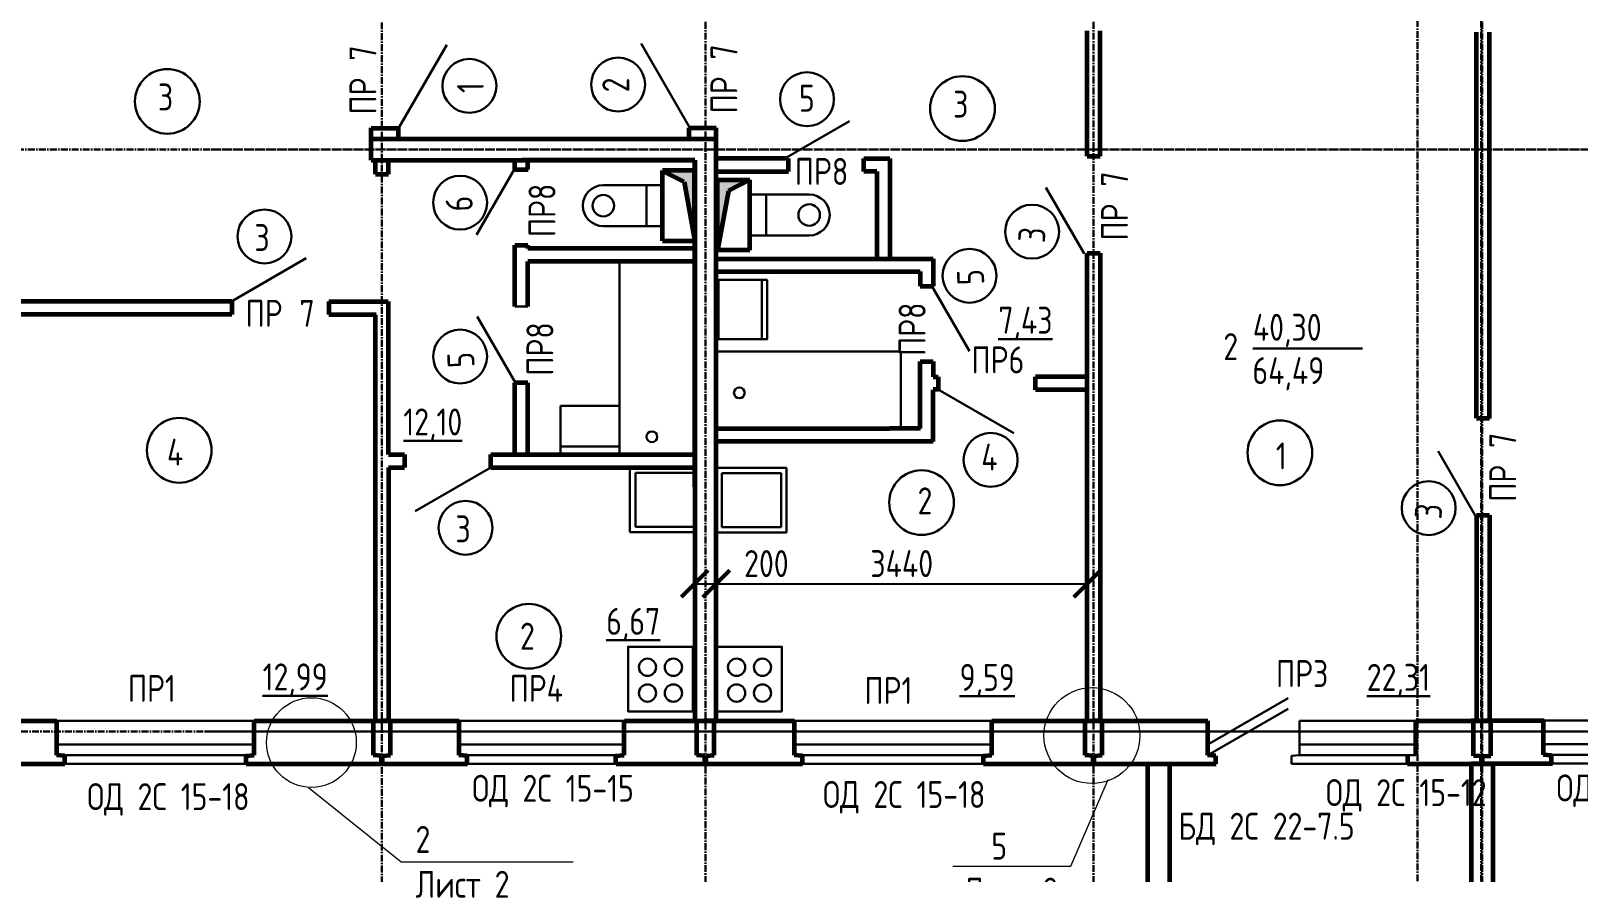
# Model space of a CAD drawing. Header units: millimetres. Extents: x 83035 to 329678, y -103769 to 22061.
# Drawn here: x 173369 to 187717, y -25046 to -17242 of the extents above; entities that cross this region are included whole.
import ezdxf

# ---------------------------------------------------------------- set-up
doc = ezdxf.new("R2010")
doc.units = ezdxf.units.MM
doc.header["$LTSCALE"] = 10
doc.linetypes.add('CENTER', pattern=[50.8, 31.75, -6.35, 6.35, -6.35])
for name, color, linetype, lineweight in [('Осевой', 4, 'CENTER', 30), ('Основной', 5, 'Continuous', 60), ('Размерный', 3, 'Continuous', 30), ('Разрезка', 17, 'Continuous', 60), ('Символ разрез', 3, 'Continuous', 20), ('Текст', 244, 'Continuous', 30)]:
    doc.layers.add(name, color=color, linetype=linetype, lineweight=lineweight)
doc.styles.add('1.10', font='', dxfattribs={"height": 25})
doc.styles.add('2.5', font='', dxfattribs={"height": 250})
doc.styles.get('1.10').set_extended_font_data('GOST type A')
doc.styles.get('2.5').set_extended_font_data('GOST type A')
doc.dimstyles.new('Размеры', dxfattribs={"dimtxt": 250, "dimasz": 250, "dimexe": 125, "dimexo": 62.5, "dimgap": 62.5, "dimtad": 1, "dimtxsty": '2.5', "dimblk": 'ARCHTICK', "dimcen": 250, "dimadec": 0, "dimazin": 0, "dimtfac": 1, "dimtmove": 1, "dimatfit": 3, "dimfxl": 1.25, "dimarcsym": 0})

# ---------------------------------------------------------------- blocks, each defined once
blk = doc.blocks.new('_ArchTick')
at = {"color": 0, "linetype": 'ByBlock', "const_width": 0.15}
blk.add_lwpolyline([(-0.5, -0.5), (0.5, 0.5)], dxfattribs=at)
blk = doc.blocks.new('*D586')
at = {"layer": 'Размерный', "color": 0, "linetype": 'ByBlock', "lineweight": -2, "ltscale": 500}
for p, q in [((179725, -22371), (179725, -22496)), ((179725, -22371), (183165, -22371)), ((183165, -22371), (183165, -22246))]:
    blk.add_line(p, q, dxfattribs=at)
at = {"layer": 'Размерный', "color": 0, "lineweight": -2, "ltscale": 500, "xscale": 250, "yscale": 250, "zscale": 250, "rotation": 180}
blk.add_blockref('_ArchTick', (179725, -22371), dxfattribs=at)
at = {"layer": 'Размерный', "color": 0, "lineweight": -2, "ltscale": 500, "xscale": 250, "yscale": 250, "zscale": 250}
blk.add_blockref('_ArchTick', (183165, -22371), dxfattribs=at)
at = {"layer": 'Размерный', "color": 0, "ltscale": 500, "insert": (181445, -22184), "char_height": 250, "attachment_point": 5, "style": '2.5'}
blk.add_mtext('3440', dxfattribs=at)
blk = doc.blocks.new('*D587')
at = {"layer": 'Размерный', "color": 0, "linetype": 'ByBlock', "lineweight": -2, "ltscale": 500}
for p, q in [((179525, -22371), (179525, -22246)), ((179525, -22371), (179725, -22371)), ((179725, -22371), (179725, -22246))]:
    blk.add_line(p, q, dxfattribs=at)
at = {"layer": 'Размерный', "color": 0, "lineweight": -2, "ltscale": 500, "xscale": 250, "yscale": 250, "zscale": 250, "rotation": 180}
blk.add_blockref('_ArchTick', (179525, -22371), dxfattribs=at)
at = {"layer": 'Размерный', "color": 0, "lineweight": -2, "ltscale": 500, "xscale": 250, "yscale": 250, "zscale": 250}
blk.add_blockref('_ArchTick', (179725, -22371), dxfattribs=at)
at = {"layer": 'Размерный', "color": 0, "ltscale": 500, "insert": (180190, -22184), "char_height": 250, "attachment_point": 5, "style": '2.5'}
blk.add_mtext('200', dxfattribs=at)
blk = doc.blocks.new('*D588')
at = {"layer": 'Размерный', "color": 0, "linetype": 'ByBlock', "lineweight": -2, "ltscale": 500}
for p, q in [((170125, -17042), (169925, -17042)), ((170050, -17042), (170050, -17242)), ((170050, -17242), (169925, -17242))]:
    blk.add_line(p, q, dxfattribs=at)
at = {"layer": 'Размерный', "color": 0, "lineweight": -2, "ltscale": 500, "xscale": 250, "yscale": 250, "zscale": 250}
for p, rotation in [((170050, -17042), 90), ((170050, -17242), 270)]:
    blk.add_blockref('_ArchTick', p, dxfattribs=dict(at, rotation=rotation))
at = {"layer": 'Размерный', "color": 0, "ltscale": 500, "insert": (169862, -16481), "char_height": 250, "attachment_point": 5, "rotation": 90, "style": '2.5'}
blk.add_mtext('200', dxfattribs=at)
blk = doc.blocks.new('*D589')
at = {"layer": 'Размерный', "color": 0, "linetype": 'ByBlock', "lineweight": -2, "ltscale": 500}
for p, q in [((170125, -17242), (169925, -17242)), ((170050, -17242), (170050, -23642)), ((170050, -23642), (169925, -23642))]:
    blk.add_line(p, q, dxfattribs=at)
at = {"layer": 'Размерный', "color": 0, "lineweight": -2, "ltscale": 500, "xscale": 250, "yscale": 250, "zscale": 250}
for p, rotation in [((170050, -17242), 90), ((170050, -23642), 270)]:
    blk.add_blockref('_ArchTick', p, dxfattribs=dict(at, rotation=rotation))
at = {"layer": 'Размерный', "color": 0, "ltscale": 500, "insert": (169862, -20442), "char_height": 250, "attachment_point": 5, "rotation": 90, "style": '2.5'}
blk.add_mtext('6400', dxfattribs=at)
blk = doc.blocks.new('36')
at = {"layer": 'Основной', "color": 0, "lineweight": 30, "ltscale": 0.5}
blk.add_lwpolyline([(-184385, -26135), (-184985, -26135), (-184985, -25535), (-184385, -25535)], close=True, dxfattribs=at)
for centre in [(-184805, -25725), (-184565, -25725), (-184805, -25965), (-184565, -25965)]:
    blk.add_circle(centre, 80, dxfattribs=at)
blk = doc.blocks.new('11')
at = {"layer": 'Основной', "color": 0, "lineweight": 30, "ltscale": 0.5}
blk.add_line((-188675, -17377), (-188125, -17377), dxfattribs=at)
blk.add_lwpolyline([(-188675, -17777), (-188125, -17777), (-188125, -17327), (-188675, -17327)], close=True, dxfattribs=at)
blk = doc.blocks.new('8')
at = {"layer": 'Основной'}
h = blk.add_hatch(color=0, dxfattribs=at)
h.set_gradient(color1=(0, 1, 5), color2=(0, 0, 0), one_color=1)
h.paths.add_polyline_path([(-187425, -16522), (-187725, -16522), (-187525, -16622), (-187425, -17172), (-187425, -17037), (-187425, -17037), (-187425, -16657), (-187425, -16657)])
at = {"layer": 'Основной', "color": 0}
for p, q in [((-187725, -17172), (-187725, -16522)), ((-187725, -16522), (-187525, -16622)), ((-187425, -16522), (-187725, -16522)), ((-187525, -16622), (-187425, -17172)), ((-187425, -17172), (-187425, -16522)), ((-187725, -17172), (-187425, -17172))]:
    blk.add_line(p, q, dxfattribs=at)
at = {"layer": 'Основной', "color": 0, "lineweight": 30, "ltscale": 0.5}
for p, q in [((-187725, -16657), (-188275, -16657)), ((-187875, -17037), (-187875, -16657)), ((-187725, -16657), (-187725, -17037)), ((-188275, -17037), (-187725, -17037))]:
    blk.add_line(p, q, dxfattribs=at)
blk.add_circle((-188275, -16847), 100, dxfattribs=at)
blk.add_arc((-188275, -16847), 190, 90, 270, dxfattribs=at)
blk = doc.blocks.new('41')
at = {"layer": 'Разрезка', "color": 0}
for p, q in [((-177165, -27055), (-177165, -26735)), ((-177005, -27055), (-177005, -26735)), ((-177090, -27060), (-177165, -27055)), ((-177090, -27135), (-177090, -27060)), ((-177080, -27060), (-177005, -27055)), ((-177080, -27135), (-177080, -27060))]:
    blk.add_line(p, q, dxfattribs=at)
blk = doc.blocks.new('47')
at = {"layer": 'Основной'}
h = blk.add_hatch(color=0, dxfattribs=at)
h.set_gradient(color1=(0, 1, 5), color2=(0, 0, 0), one_color=1)
h.paths.add_polyline_path([(-184433, -21679), (-184733, -21679), (-184533, -21779), (-184433, -22329), (-184433, -22194), (-184433, -22194), (-184433, -21814), (-184433, -21814)])
at = {"layer": 'Основной', "color": 0}
for p, q in [((-184435, -21677), (-184735, -21677)), ((-184735, -21680), (-184535, -21780)), ((-184733, -22329), (-184733, -21679)), ((-184534, -21782), (-184434, -22332)), ((-184438, -22325), (-184438, -21675)), ((-184733, -22329), (-184433, -22329))]:
    blk.add_line(p, q, dxfattribs=at)
at = {"layer": 'Основной', "color": 0, "lineweight": 30, "ltscale": 0.5}
for p, q in [((-184733, -21814), (-185283, -21814)), ((-184883, -22194), (-184883, -21814)), ((-185283, -22194), (-184733, -22194))]:
    blk.add_line(p, q, dxfattribs=at)
blk.add_circle((-185283, -22004), 100, dxfattribs=at)
blk.add_arc((-185283, -22004), 190, 90, 270, dxfattribs=at)
blk = doc.blocks.new('55')
at = {"layer": 'Текст', "color": 0, "style": '2.5'}
for s, p in [('ПР', (-180064, -17142)), ('7', (-179564, -17142))]:
    blk.add_text(s, height=250, dxfattribs=at).set_placement(p)
blk = doc.blocks.new('56')
at = {"layer": 'Основной', "color": 0, "lineweight": 30}
for p, q in [((-184985, -24985), (-184985, -24385)), ((-184385, -24435), (-184935, -24435)), ((-184935, -24435), (-184935, -24935)), ((-184935, -24935), (-184385, -24935)), ((-184985, -24985), (-184385, -24985))]:
    blk.add_line(p, q, dxfattribs=at)
blk = doc.blocks.new('57')
at = {"layer": 'Основной', "color": 0, "lineweight": 30}
for p, q in [((-184171, -24985), (-184171, -24385)), ((-183521, -24985), (-183521, -24385)), ((-183571, -24435), (-184121, -24435)), ((-184121, -24435), (-184121, -24935)), ((-183570, -24435), (-183570, -24935)), ((-184121, -24935), (-183571, -24935)), ((-184171, -24985), (-183521, -24985))]:
    blk.add_line(p, q, dxfattribs=at)
at = {"layer": 'Размерный', "color": 0, "ltscale": 500}
blk.add_line((-184171, -24385), (-183521, -24385), dxfattribs=at)
blk = doc.blocks.new('58')
at = {"layer": 'Размерный', "color": 0, "ltscale": 0.5}
blk.add_circle((-181488, -19321), 300, dxfattribs=at)
at = {"layer": 'Размерный', "color": 0, "ltscale": 500, "insert": (-181575, -19155), "char_height": 250, "width": 1306.21, "attachment_point": 1, "style": '1.10'}
blk.add_mtext('3', dxfattribs=at)
blk = doc.blocks.new('288')
at = {"layer": 'Основной', "color": 0, "lineweight": 30}
for p, q in [((-174411, -25739), (-172881, -25739)), ((-174411, -25959), (-172881, -25959)), ((-174411, -26059), (-172881, -26059)), ((-174336, -26139), (-172956, -26139))]:
    blk.add_line(p, q, dxfattribs=at)
at = {"layer": 'Разрезка', "color": 0}
for p, q in [((-174411, -26059), (-174411, -25739)), ((-172881, -26059), (-172881, -25739)), ((-174336, -26064), (-174411, -26059)), ((-174336, -26139), (-174336, -26064)), ((-172956, -26064), (-172881, -26059)), ((-172956, -26139), (-172956, -26064))]:
    blk.add_line(p, q, dxfattribs=at)
at = {"layer": 'Текст', "color": 0, "insert": (-174290, -26241), "char_height": 250, "width": 1690.16, "attachment_point": 1, "style": '2.5'}
blk.add_mtext('{\\fGOST type A|b0|i0|c204|p34;ОД} 2{\\fGOST type A|b0|i0|c204|p34;С} 15-15', dxfattribs=at)

msp = doc.modelspace()

# ---------------------------------------------------------------- linework, layer by layer
at = {"layer": 'Осевой', "color": 0, "ltscale": 0.2}
for p, q in [((186820.183, -28284.321), (186820.183, -9540.958)), ((176624.977, -27996.057), (176624.977, -10754.379)), ((179624.977, -28296.098), (179624.977, -10736.075)), ((183224.977, -28296.059), (183224.977, -10722.591)), ((186227.879, -27975.346), (186227.879, -10683.982)), ((186828.481, -28296.098), (186828.481, -10736.075)), ((165924.977, -18341.945), (204666.347, -18341.945)), ((210765.828, -18341.273), (175010.677, -18341.273)), ((165861.407, -23741.945), (204683.46, -23741.945)), ((210844.919, -23741.273), (174993.564, -23741.273))]:
    msp.add_line(p, q, dxfattribs=at)
at = {"layer": 'Основной', "color": 0, "lineweight": 30}
for p, q in [((179029.841, -17360.456), (179479.841, -18139.879)), ((177226.366, -17371.659), (176776.366, -18151.082)), ((185027.76, -23432.079), (184282.978, -23862.079)), ((173609.977, -23641.945), (175439.977, -23641.945)), ((177339.561, -23641.945), (178869.561, -23641.945)), ((180449.977, -23641.945), (182279.977, -23641.945)), ((185027.76, -23532.079), (184282.978, -23962.079)), ((185133.481, -23641.945), (186213.481, -23641.945)), ((173609.977, -23861.945), (175439.977, -23861.945)), ((177339.561, -23861.945), (178869.561, -23861.945)), ((180449.977, -23861.945), (182279.977, -23861.945)), ((185133.481, -23861.945), (186213.481, -23861.945)), ((173609.977, -23961.945), (175439.977, -23961.945)), ((173684.977, -24041.945), (175364.977, -24041.945)), ((177339.561, -23961.945), (178869.561, -23961.945)), ((177414.561, -24041.945), (178794.561, -24041.945)), ((180449.977, -23961.945), (182279.977, -23961.945)), ((180524.977, -24041.945), (182204.977, -24041.945)), ((186138.481, -24041.945), (185058.481, -24041.945)), ((185133.481, -23961.945), (186213.481, -23961.945))]:
    msp.add_line(p, q, dxfattribs=at)
at = {"layer": 'Основной', "color": 0, "ltscale": 500}
for p, q in [((183164.977, -18403.525), (183164.977, -17242.911)), ((183284.977, -18403.525), (183284.977, -17242.911)), ((186775.177, -20834.774), (186775.177, -17254.854)), ((186895.177, -20836.547), (186895.177, -17254.854)), ((179474.977, -18241.945), (179724.977, -18241.945)), ((177856.969, -18528.081), (177856.969, -18441.375)), ((177976.969, -18528.081), (177976.969, -18441.375)), ((180394.902, -18427.068), (179740.316, -18427.068)), ((180394.902, -18547.068), (180394.902, -18427.068)), ((181094.902, -18427.068), (181335.719, -18427.068)), ((181094.902, -18547.068), (181094.902, -18427.068)), ((181335.719, -18427.068), (181335.115, -18547.068)), ((179744.269, -18547.068), (180394.902, -18547.068)), ((181215.115, -18547.068), (181094.902, -18547.068)), ((181215.115, -18547.068), (181215.115, -19355.414)), ((181335.115, -18547.068), (181335.115, -19357.797)), ((179737.735, -19355.24), (181737.063, -19355.227)), ((181737.063, -19355.227), (181736.83, -19609.698)), ((179737.735, -19475.24), (181616.591, -19475.24)), ((181616.591, -19475.24), (181616.514, -19609.698)), ((181616.514, -19609.698), (181736.83, -19609.698)), ((175233.235, -19752.542), (173086.848, -19752.542)), ((175233.235, -19752.542), (175233.235, -19872.589)), ((176133.235, -19752.542), (176681.193, -19751.865)), ((176133.235, -19752.542), (176133.235, -19872.589)), ((175233.235, -19872.589), (173086.848, -19872.589)), ((176133.235, -19871.865), (176570.772, -19871.865)), ((181616.514, -20309.698), (181736.83, -20309.698)), ((181736.83, -20309.698), (181736.83, -20452.533)), ((181783.99, -20453.078), (181735.402, -20453.078)), ((181785.203, -20570.149), (181736.671, -20570.149)), ((186775.177, -20834.774), (186895.109, -20834.774)), ((186775.177, -21734.774), (186895.109, -21734.774)), ((186775.177, -21734.774), (186775.177, -23640.118)), ((186895.177, -21734.774), (186895.177, -23640.118))]:
    msp.add_line(p, q, dxfattribs=at)
at = {"layer": 'Основной', "color": 0}
for p, q in [((176524.977, -18442.441), (176524.977, -18141.616)), ((176524.977, -18143.544), (176774.977, -18143.544)), ((176774.977, -18139.689), (176774.977, -18241.945)), ((179474.977, -18241.945), (179474.977, -18142.777)), ((179474.977, -18142.777), (179724.977, -18142.777)), ((179724.977, -23641.945), (179724.977, -18141.945)), ((176524.977, -18241.945), (177024.977, -18241.945)), ((176959.628, -18241.945), (179474.977, -18241.945)), ((176524.977, -18441.945), (177024.977, -18441.945)), ((176564.977, -18571.132), (176564.977, -18441.945)), ((176684.977, -18571.132), (176684.977, -18441.945)), ((176995.603, -18441.945), (179524.977, -18441.945)), ((179524.977, -18441.945), (177924.977, -18441.945)), ((179524.977, -21171.945), (179524.977, -18441.945)), ((179524.977, -18441.945), (179524.977, -23641.945)), ((183164.977, -18403.525), (183284.977, -18403.525)), ((176564.977, -18571.132), (176684.977, -18571.132)), ((177856.969, -18528.081), (177979.196, -18528.081)), ((177856.468, -19230.924), (177976.677, -19230.924)), ((177857.945, -19797.433), (177857.945, -19231.117)), ((177976.677, -19260.999), (177976.677, -19230.924)), ((179524.335, -19260.924), (177977.945, -19260.924)), ((183164.977, -23641.945), (183164.977, -19303.525)), ((183164.977, -19303.525), (183284.977, -19303.525)), ((183284.977, -19304.467), (183284.977, -23641.945)), ((179525.701, -19380.924), (177977.945, -19380.924)), ((177977.945, -19797.433), (177977.945, -19380.968)), ((176684.977, -21171.945), (176684.977, -19753.157)), ((176564.977, -23641.945), (176564.977, -19875.081)), ((177857.945, -21171.595), (177857.945, -20507.433)), ((177977.945, -20507.433), (177858.942, -20507.433)), ((177977.945, -21171.595), (177977.945, -20507.433)), ((183165.213, -20452.827), (182685.419, -20452.827)), ((183164.37, -20572.827), (182685.419, -20572.827)), ((179732.108, -20930.889), (181332.108, -20930.889)), ((181618.102, -20930.889), (181332.108, -20930.889)), ((181737.154, -21050.889), (179732.108, -21050.889)), ((176684.977, -21171.945), (176834.977, -21171.945)), ((176834.977, -21171.945), (176834.977, -21291.945)), ((177634.977, -21171.945), (179525.641, -21171.945)), ((179524.977, -21471.945), (179524.977, -21171.945)), ((176684.977, -21291.945), (176834.977, -21291.945)), ((176684.977, -21291.945), (176684.977, -23641.945)), ((177634.977, -21291.945), (179524.977, -21291.945)), ((172410.145, -23641.945), (173609.977, -23641.945)), ((175439.977, -23641.945), (177341.102, -23641.945)), ((178874.331, -23641.945), (180449.977, -23641.945)), ((182279.977, -23641.945), (184282.898, -23641.945)), ((186213.106, -23641.945), (186924.977, -23641.945)), ((186724.977, -23641.945), (186724.977, -23641.945)), ((187404.047, -23641.945), (186724.977, -23641.945)), ((186724.977, -23641.945), (186724.977, -23641.945)), ((186924.977, -23641.945), (186924.977, -23641.945)), ((186924.977, -23641.945), (186924.977, -23641.945)), ((172335.145, -24041.945), (173684.977, -24041.945)), ((175364.977, -24041.945), (177418.267, -24041.945)), ((178797.167, -24041.945), (180524.977, -24041.945)), ((182204.977, -24041.945), (184361.691, -24041.945)), ((183728.481, -25241.945), (183728.481, -24041.945)), ((183928.481, -24041.945), (183928.481, -25241.945)), ((186136.914, -24041.945), (186924.977, -24041.945)), ((187479.641, -24041.945), (186724.977, -24041.945)), ((186728.481, -25241.945), (186728.481, -24041.945)), ((186928.481, -24041.945), (186928.481, -25241.945))]:
    msp.add_line(p, q, dxfattribs=at)
at = {"layer": 'Основной', "color": 0, "lineweight": 30, "ltscale": 0.5}
for p, q in [((180959.322, -18079.382), (180375.217, -18415.465)), ((177856.969, -18518.081), (177502.004, -19132.9)), ((183135.972, -19308.655), (182781.006, -18693.836)), ((175923.255, -19350.616), (175221.774, -19755.616)), ((178829.042, -19380.909), (178829.042, -21147.814)), ((179529.042, -21167.351), (179529.042, -19417.814)), ((182073.983, -20213.256), (181719.017, -19598.437)), ((177862.329, -20507.433), (177507.363, -19892.614)), ((181782.654, -20570.272), (182484.135, -20975.272)), ((178279.042, -21097.814), (178829.042, -21097.814)), ((186773.65, -21754.431), (186418.684, -21139.612)), ((177634.977, -21291.945), (176933.497, -21696.945))]:
    msp.add_line(p, q, dxfattribs=at)
at = {"layer": 'Основной', "color": 0, "ltscale": 0.5}
for p, q in [((181617.063, -20931.287), (181616.81, -20309.698)), ((181785.419, -20572.827), (181785.419, -20452.827)), ((182685.419, -20572.827), (182685.419, -20452.827)), ((181737.063, -21050.896), (181736.887, -20572.827)), ((177634.977, -21291.945), (177634.977, -21171.945))]:
    msp.add_line(p, q, dxfattribs=at)
at = {"layer": 'Основной', "color": 0, "lineweight": 30, "ltscale": 0.5}
msp.add_lwpolyline([(178278.952, -20719.509), (178828.952, -20719.509), (178828.952, -21169.509), (178278.952, -21169.509)], close=True, dxfattribs=at)
at = {"layer": 'Основной', "color": 0, "lineweight": 30}
for centre in [(179939.2, -20600.125), (179127.945, -21007.433)]:
    msp.add_circle(centre, 50, dxfattribs=at)
at = {"layer": 'Размерный', "color": 0, "ltscale": 500}
for p, q in [((177977.945, -19797.433), (177857.785, -19797.433)), ((179733.261, -20216.754), (181433.261, -20216.754)), ((181437.564, -20942.839), (181437.564, -20227.729)), ((184702.328, -20187.616), (185719.733, -20187.616)), ((178828.952, -21169.509), (179529.042, -21167.351))]:
    msp.add_line(p, q, dxfattribs=at)
for centre in [(177435.576, -17751.94), (178814.729, -17739.528), (180566.628, -17876.067), (177349.875, -18835.432), (175535.077, -19149.296), (182653.997, -19104.923), (182074.152, -19513.706), (177349.875, -20262.891), (182269.324, -21222.213), (186332.238, -21669.07), (177399.575, -21851.714)]:
    msp.add_circle(centre, 250, dxfattribs=at)
at = {"layer": 'Размерный', "color": 0, "ltscale": 0.5}
for centre in [(174744.548, -21133.359), (184952.227, -21156.546), (181628.943, -21618.259), (177986.335, -22858.389)]:
    msp.add_circle(centre, 300, dxfattribs=at)
at = {"layer": 'Разрезка', "color": 0}
for p, q in [((173609.977, -23961.945), (173609.977, -23641.945)), ((175439.977, -23961.945), (175439.977, -23641.945)), ((176544.977, -23961.945), (176544.977, -23641.945)), ((176704.977, -23961.945), (176704.977, -23641.945)), ((177339.561, -23961.945), (177339.561, -23641.945)), ((178869.561, -23961.945), (178869.561, -23641.945)), ((179544.977, -23961.945), (179544.977, -23641.945)), ((179704.977, -23961.945), (179704.977, -23641.945)), ((180449.977, -23961.945), (180449.977, -23641.945)), ((182279.977, -23961.945), (182279.977, -23641.945)), ((183144.977, -23961.945), (183144.977, -23641.945)), ((183304.977, -23961.945), (183304.977, -23641.945)), ((184283.481, -23961.945), (184283.481, -23641.945)), ((186213.481, -23961.945), (186213.481, -23641.945)), ((173684.977, -23966.945), (173609.977, -23961.945)), ((173684.977, -24041.945), (173684.977, -23966.945)), ((175364.977, -23966.945), (175439.977, -23961.945)), ((175364.977, -24041.945), (175364.977, -23966.945)), ((176619.977, -23966.945), (176544.977, -23961.945)), ((176619.977, -24041.945), (176619.977, -23966.945)), ((176629.977, -23966.945), (176704.977, -23961.945)), ((176629.977, -24041.945), (176629.977, -23966.945)), ((177414.561, -23966.945), (177339.561, -23961.945)), ((177414.561, -24041.945), (177414.561, -23966.945)), ((178794.561, -23966.945), (178869.561, -23961.945)), ((178794.561, -24041.945), (178794.561, -23966.945)), ((179619.977, -23966.945), (179544.977, -23961.945)), ((179619.977, -24041.945), (179619.977, -23966.945)), ((179629.977, -23966.945), (179704.977, -23961.945)), ((179629.977, -24041.945), (179629.977, -23966.945)), ((180524.977, -23966.945), (180449.977, -23961.945)), ((180524.977, -24041.945), (180524.977, -23966.945)), ((182204.977, -23966.945), (182279.977, -23961.945)), ((182204.977, -24041.945), (182204.977, -23966.945)), ((183219.977, -23966.945), (183144.977, -23961.945)), ((183219.977, -24041.945), (183219.977, -23966.945)), ((183229.977, -23966.945), (183304.977, -23961.945)), ((183229.977, -24041.945), (183229.977, -23966.945)), ((184358.481, -23966.945), (184283.481, -23961.945)), ((184358.481, -24041.945), (184358.481, -23966.945)), ((186138.481, -24041.945), (186138.481, -23966.945))]:
    msp.add_line(p, q, dxfattribs=at)
at = {"layer": 'Разрезка', "color": 0, "ltscale": 500}
for p, q in [((176544.977, -23641.945), (176619.977, -23641.945)), ((176544.977, -23641.945), (176704.977, -23641.945)), ((176704.977, -23641.945), (176619.977, -23641.945)), ((179544.977, -23641.945), (179619.977, -23641.945)), ((179544.977, -23641.945), (179704.977, -23641.945)), ((179704.977, -23641.945), (179619.977, -23641.945)), ((183144.977, -23641.945), (183219.977, -23641.945)), ((183144.977, -23641.945), (183304.977, -23641.945)), ((183304.977, -23641.945), (183219.977, -23641.945)), ((186744.977, -23641.945), (186819.977, -23641.945)), ((186744.977, -23641.945), (186904.977, -23641.945)), ((186904.977, -23641.945), (186819.977, -23641.945))]:
    msp.add_line(p, q, dxfattribs=at)
at = {"layer": 'Разрезка', "color": 0, "lineweight": 30}
for p, q in [((185133.481, -23961.945), (185133.481, -23641.945)), ((185058.481, -23966.945), (185133.481, -23961.945)), ((185058.481, -24041.945), (185058.481, -23966.945))]:
    msp.add_line(p, q, dxfattribs=at)
at = {"layer": 'Символ разрез', "color": 0, "ltscale": 500}
for p, q in [((183012.582, -24992.267), (183360.447, -24188.462)), ((175942.429, -24260.579), (176802.298, -24952.382)), ((176802.298, -24952.382), (178399.199, -24952.382)), ((181918.258, -24992.267), (183012.582, -24992.267))]:
    msp.add_line(p, q, dxfattribs=at)
for centre, radius in [((183208.873, -23779.705), 444.853), ((175970.645, -23844.513), 416.075)]:
    msp.add_circle(centre, radius, dxfattribs=at)

# ---------------------------------------------------------------- block references
at = {"layer": 'Размерный', "color": 0, "rotation": 90}
for p in [(159431.647, 162045.814), (162779.509, 162055.98), (166402.119, 160876.732), (170002.28, 158452.973)]:
    msp.add_blockref('55', p, dxfattribs=at)
at = {"layer": 'Размерный', "color": 0}
for name, p in [('58', (356122.274, 1424.615)), ('58', (363496.575, 1358.54)), ('47', (363960.594, 3140.631)), ('55', (355423.475, -2845.576)), ('56', (363909.932, 3092.996)), ('57', (363897.629, 3088.899)), ('36', (363892.41, 2579.505)), ('36', (364718.722, 2579.505)), ('41', (363912.293, 3088.711))]:
    msp.add_blockref(name, p, dxfattribs=at)
at = {"layer": 'Размерный', "color": 0, "extrusion": (0, 0, -1), "zscale": -1}
msp.add_blockref('8', (7687.942, -2103.03), dxfattribs=at)
at = {"layer": 'Размерный', "color": 0, "extrusion": (0, 0, -1), "zscale": -1, "rotation": 90}
msp.add_blockref('11', (-197524.052, 168571.998), dxfattribs=at)
at = {"layer": 'Текст', "color": 0}
msp.add_blockref('288', (361806.527, 2100.431), dxfattribs=at)

# ---------------------------------------------------------------- texts
at = {"layer": 'Размерный', "color": 0, "ltscale": 500, "char_height": 250, "attachment_point": 1, "style": '1.10'}
for s, insert, width, rotation in [('{\\fGOST type A|b1|i0|c204|p34;1}', (177320.193, -17818.556), 609.03751, 90), ('2', (178668.682, -17812.655), 531.64885, 90), ('6', (177217.844, -18921.212), 410.60817, 91.4335072), ('3', (182523.276, -19196.07), 909.39635, 86.1031942), ('5', (181961.802, -19604.904), 560.77533, 92.2927715), ('5', (177234.596, -20373.333), 985.20867, 92.2927715), ('3', (186201.518, -21760.217), 909.39635, 86.1031942)]:
    msp.add_mtext(s, dxfattribs=dict(at, insert=insert, width=width, rotation=rotation))
for s, insert, width in [('5', (180491.617, -17742.231), 985.20867), ('3', (175441.331, -19034.43), 909.39635), ('40,30', (184701.256, -19867.039), 1964.55888), ('2', (184427.768, -20046.042), 2109.86751), ('64,49', (184697.53, -20268.901), 1452.46263), ('4', (174630.64, -21025.791), 1355.81337), ('4', (182182.394, -21071.02), 866.81508), ('1', (184915.033, -21060.229), 710.15528), ('2', (181592.026, -21477.227), 975.52436), ('3', (177305.829, -21736.849), 909.39635), ('2', (177904.874, -22732.643), 975.52436)]:
    msp.add_mtext(s, dxfattribs=dict(at, insert=insert, width=width))
at = {"layer": 'Символ разрез', "color": 0, "ltscale": 500, "char_height": 250, "attachment_point": 1, "style": '1.10'}
for s, insert, width in [('2\\PЛист 2', (176936.304, -24617.639), 3227.30226), ('  5\\PЛист 2', (182019.718, -24680.883), 1862.52636)]:
    msp.add_mtext(s, dxfattribs=dict(at, insert=insert, width=width))
at = {"layer": 'Текст', "color": 0, "char_height": 250, "style": '2.5'}
for s, insert, width, attachment_point in [('ПР8', (180453.364, -18421.371), 1690.16344, 1), ('{\\L7,43}', (182340.985, -19801.331), 525, 1), ('ПР6', (182091.962, -20419.75), 1690.16344, 7), ('{\\L12,10}', (176823.066, -20744.99), 525, 1), ('{\\L6,67}', (178704.072, -22595.076), 525, 1), ('ПР3', (184915.713, -23079.508), 1690.16344, 1), ('ПР1', (174267.82, -23217.249), 1690.16344, 1), ('ПР4', (177808.014, -23217.249), 1690.16344, 1), ('ПР1', (181098.376, -23236.926), 1690.16344, 1), ('{\\L9,59}', (181981.812, -23114.634), 525, 1), ('{\\L22,31}', (185758.169, -23114.634), 525, 1), ('{\\fGOST type A|b0|i0|c204|p34;ОД} 2{\\fGOST type A|b0|i0|c204|p34;С} 15-18', (173890.633, -24221.358), 1690.16344, 1), ('{\\fGOST type A|b0|i0|c204|p34;ОД} 2{\\fGOST type A|b0|i0|c204|p34;С} 15-15', (177460.818, -24143.842), 1690.16344, 1), ('{\\fGOST type A|b0|i0|c204|p34;ОД} 2{\\fGOST type A|b0|i0|c204|p34;С} 15-18', (180714.892, -24201.122), 1690.16344, 1), ('{\\fGOST type A|b0|i0|c204|p34;ОД} 2{\\fGOST type A|b0|i0|c204|p34;С} 15-12', (185378.123, -24184.02), 1690.16344, 1), ('{\\fGOST type A|b0|i0|c204|p34;БД} 2{\\fGOST type A|b0|i0|c204|p34;С} 22-7.5', (184010.575, -24495.517), 1690.16344, 1)]:
    msp.add_mtext(s, dxfattribs=dict(at, insert=insert, width=width, attachment_point=attachment_point))
at = {"layer": 'Текст', "color": 0, "char_height": 250, "width": 1690.16344, "attachment_point": 1, "rotation": 90, "style": '2.5'}
for insert in [(177984.24, -19155.651), (181416.605, -20258.22), (177965.057, -20441.443)]:
    msp.add_mtext('ПР8', dxfattribs=dict(at, insert=insert))
at = {"layer": 'Текст', "color": 0, "insert": (175518.066, -23110.271), "char_height": 250, "attachment_point": 1, "style": '2.5'}
msp.add_mtext('{\\L12,99}', dxfattribs=at)

# ---------------------------------------------------------------- dimensions: what is measured, and where the dimension line sits
at = {"layer": 'Размерный', "color": 0, "ltscale": 500}
dim = msp.add_linear_dim(base=(170049.977, -17241.945), p1=(203599.977, -17041.945), p2=(170049.977, -17241.945), angle=90, dimstyle='Размеры', override={"dimfxl": 75, "dimfxlon": 1}, dxfattribs=at)
dim.commit()
dim.dimension.update_dxf_attribs({"geometry": '*D588', "text_midpoint": (170049.977, -16480.79), "dimtype": 160})
dim = msp.add_linear_dim(base=(170049.977, -23641.945), p1=(203599.977, -17241.945), p2=(170049.977, -23641.945), angle=90, dimstyle='Размеры', override={"dimfxl": 75, "dimfxlon": 1}, dxfattribs=at)
dim.commit()
dim.dimension.update_dxf_attribs({"geometry": '*D589', "text_midpoint": (169862.477, -20441.945)})
dim = msp.add_linear_dim(base=(179724.977, -22371.048), p1=(179524.977, -22371.048), p2=(179724.977, -22371.048), dimstyle='Размеры', override={"dimfxl": 75, "dimfxlon": 1}, dxfattribs=at)
dim.commit()
dim.dimension.update_dxf_attribs({"geometry": '*D587', "text_midpoint": (180189.977, -22371.048), "dimtype": 160})
dim = msp.add_linear_dim(base=(183164.977, -22371.048), p1=(179724.977, -22371.048), p2=(183164.977, -22371.048), dimstyle='Размеры', override={"dimfxl": 75, "dimfxlon": 1}, dxfattribs=at)
dim.commit()
dim.dimension.update_dxf_attribs({"geometry": '*D586', "text_midpoint": (181444.977, -22183.548)})

doc.saveas('drawing.dxf')
